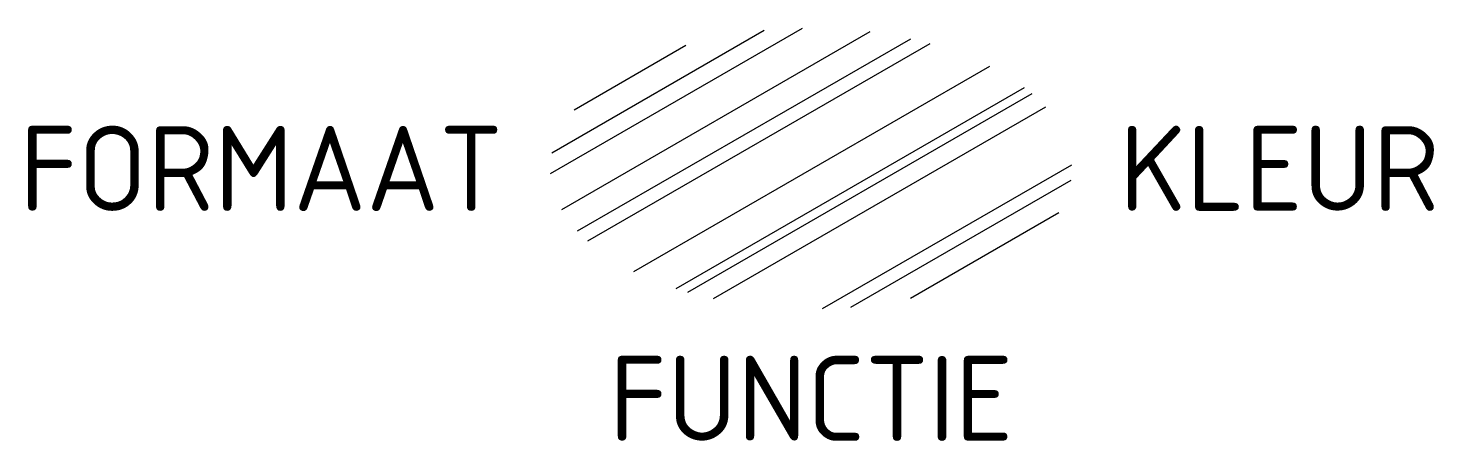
# Model space of a CAD drawing. Header units: metres. Extents: x -16.6 to 13.2, y -5.8 to 3.
import ezdxf
from ezdxf.enums import TextEntityAlignment as Align

# ---------------------------------------------------------------- set-up
doc = ezdxf.new("R2010")
doc.units = ezdxf.units.M
doc.styles.add('NLCS-ISO', font='NLCS-ISO.ttf')

msp = doc.modelspace()

# ---------------------------------------------------------------- linework, layer by layer
for p, q in [((-5.521, -0.11), (-0.181, 2.973)), ((-5.49, 0.333), (-0.999, 2.926)), ((-5.283, -0.872), (1.247, 2.898)), ((-4.947, -1.325), (2.111, 2.749)), ((-5.018, 1.244), (-2.655, 2.609)), ((-4.73, -1.538), (2.519, 2.648)), ((-3.753, -2.183), (3.784, 2.168)), ((-2.861, -2.545), (4.516, 1.714)), ((-2.609, -2.622), (4.677, 1.584)), ((-2.069, -2.759), (4.966, 1.303)), ((0.241, -2.972), (5.523, 0.078)), ((0.84, -2.94), (5.506, -0.247)), ((2.102, -2.751), (5.244, -0.937))]:
    msp.add_line(p, q)

# ---------------------------------------------------------------- texts
at = {"style": 'NLCS-ISO'}
msp.add_attdef('FORMAAT', text='', height=1.8, dxfattribs=at).set_placement((-6.525, 0), align=Align.MIDDLE_RIGHT)
msp.add_attdef('KLEUR', text='', height=1.8, dxfattribs=at).set_placement((6.525, 0), align=Align.MIDDLE_LEFT)
at = {"style": 'NLCS-ISO', "flags": 1}
msp.add_attdef('FUNCTIE', text='', height=1.8, dxfattribs=at).set_placement((0, -3.975), align=Align.TOP_CENTER)

doc.saveas('drawing.dxf')
